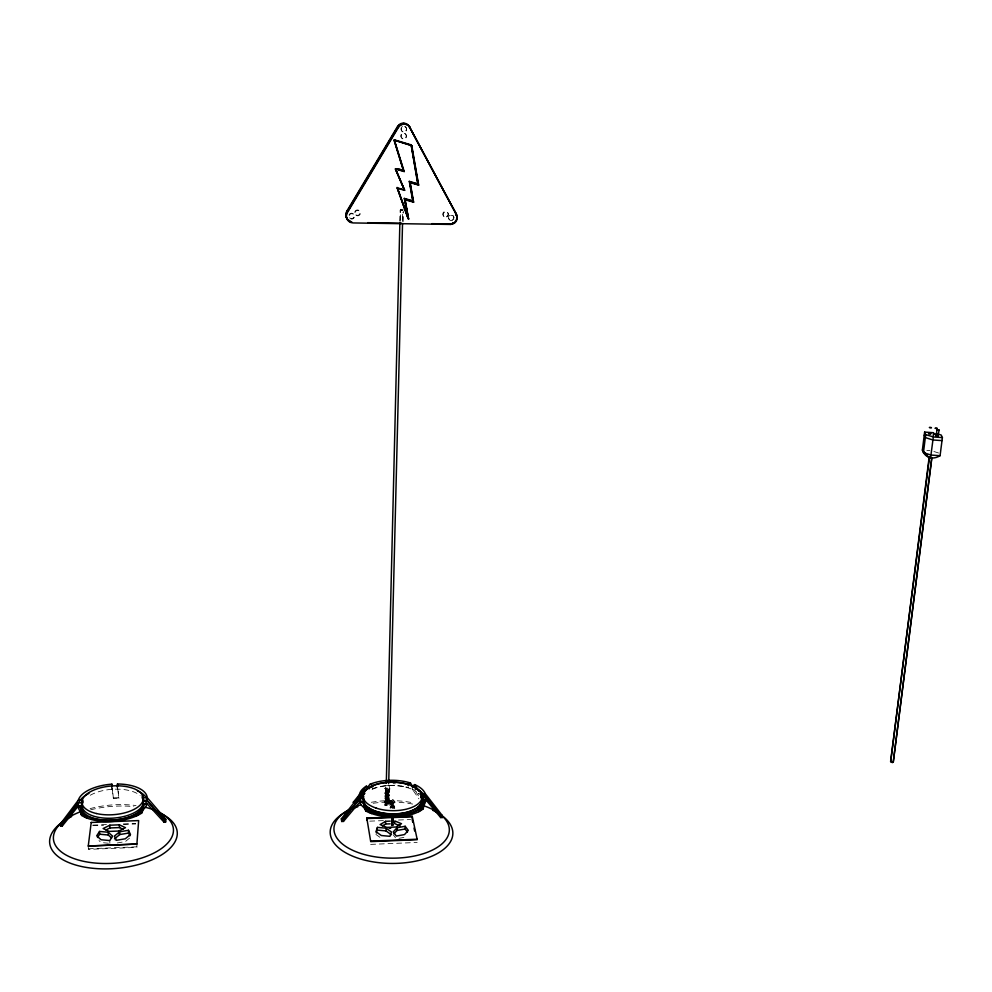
<?xml version="1.0" encoding="UTF-8"?>
<svg xmlns="http://www.w3.org/2000/svg" width="992" height="992" viewBox="0 0 992 992"><rect width="100%" height="100%" fill="white"/><g stroke="black" fill="none" stroke-linecap="round" stroke-linejoin="round"><path stroke-width="0.74" stroke-dasharray="4.96 3.72" d="M387.289 796.936C381.784 797.134 387.946 792.372 389.571 796.167C383.768 800.693 387.351 793.91 389.434 799.18C386.111 802.962 382.329 796.601 388.331 798.349C392.968 801.288 381.697 801.995 385.764 799.019M372.719 788.628L372.707 788.838A29.462 14.235 0.7 0 1 408.134 787.673L408.146 787.363M388.666 784.796C392.423 793.625 382.218 794.108 386.26 784.883M399.912 221.03L400.198 210.13L402.566 210.106L402.554 222.617M400.098 221.228L400.384 209.312L400.408 220.212M402.777 221.278L402.988 212.338M403.05 221.749L403.31 211.308M412.436 788.665L412.412 789.297A29.462 14.235 0.7 0 1 416.392 791.492M393.824 808.43C397.036 806.31 391.146 803.433 389.893 806.062C392.596 810.228 396.23 806.446 390.03 808.43M386.099 797.742C380.506 792.149 397.693 798.87 385.032 798.089C387.81 791.393 392.77 803.532 384.735 798.188M391.27 800.693C385.516 800.246 403.025 803.222 390.439 804.376C389.955 798.052 397.085 806.521 390.005 801.933C390.55 800.308 393.725 801.102 393.725 801.474C391.22 803.284 389.72 801.4 392.869 802.33M112.183 788.962L113.398 798.659A51.026 24.416 -4.6 0 1 118.904 798.473L117.986 788.727M117.391 789.21L117.577 787.375M113.398 798.659L112.394 788.479M387.264 788.231C378.25 789.793 397.011 784.808 387.264 791.244C380.382 791.256 391.89 795.038 389.025 790.388C382.924 787.834 385.851 794.989 389.682 790.847C387.984 786.383 381.536 791.926 388.517 790.959C393.018 793.538 382.59 795.001 385.628 791.74C386.533 791.232 389.856 792.087 387.847 790.872C386.421 790.351 385.318 791.393 387.413 791.194C389.819 789.706 383.904 789.694 388.504 790.996M385.677 795.15C383.036 790.76 394.134 795.076 387.773 796.936M111.811 789.384L111.997 787.561M386.657 805.206C382.379 805.206 386.595 801.164 388.207 803.743C389.174 804.202 384.226 804.462 387.054 803.867C389.087 804.078 387.934 805.479 386.26 805.132C387.401 805.343 389.31 804.996 389.385 803.57C389.062 801.214 382.825 802.057 385.367 804.128C399.962 801.834 374.654 800.383 388.244 803.322C392.15 794.952 377.22 806.062 389.459 801.325C376.328 796.278 393.502 807.624 388.046 799.068C382.714 798.188 391.964 800.184 386.049 800.11C385.206 799.701 388.517 799.378 388.194 800.643C386.694 801.784 384.809 799.961 387.971 800.866C381.102 803.272 392.609 800.147 386.334 802.664C384.487 802.032 388.852 802.106 388.455 803.359C392.311 807.19 381.746 805.219 385.727 804.822M386.074 791.046L389.645 789.384L387.55 788.256M385.938 798.411L388.256 798.56L386.136 798.51M385.987 796.613L387.103 796.948M386.074 788.541L384.983 788.665M384.76 798.126C388.963 795.249 389.112 800.953 385.975 799.081M386.012 796.65L388.405 796.353L386.607 795.658M402.851 210.292L400.198 210.205M389.323 795.386C385.764 790.822 383.061 798.684 389.273 795.423M129.53 838.128L125.389 841.576L116.473 843.101L115.022 839.902M390.302 808.48C388.318 805.578 398.375 806.149 393.613 802.677M390.774 806.62C386.657 802.528 398.412 802.987 393.551 807.19C386.322 805.665 399.069 805.988 391.096 805.082C392.336 805.058 395.56 803.942 391.17 803.396C397.941 804.624 392.795 796.105 390.03 800.978M372.707 788.9L374.641 788.119M390.885 806.583L393.675 806.88L394.766 808.48M386.384 795.708C383.879 793.935 391.456 797.742 388.591 792.658C378.287 792.075 392.187 797.866 388.864 791.951C385.888 791.033 385.652 792.236 388.405 792.025C383.916 793.588 390.191 791.641 387.054 793.674C382.986 793.005 391.084 793.327 387.19 794.493C384.127 793.24 391.666 795.41 386.446 795.274M398.982 838.314L404.451 837.322M387.512 796.973L388.331 797.308L386.421 797.742M385.355 785.726L394.208 785.416M387.128 790.388C392.485 787.921 379.948 788.987 386.942 790.388M370.648 844.39L417.161 842.444M88.35 848.805L136.97 846.821M92.851 825.108L108.14 824.513M123.43 823.918L135.668 823.447M92.864 825.654L103.565 825.245M123.454 824.464L135.681 823.992M369.756 821.153L383.383 820.607M398.524 820.024L410.638 819.541M400.656 209.771L403.347 209.82M387.066 802.181L387.339 802.206M926.85 450.38L929.851 450.591M108.426 843.225L101.159 842.543L98.977 840.584M387.24 803.074C389.137 803.917 383.594 803.024 387.413 803.111M401.276 786.11L403.62 786.569M386.347 805.132L384.586 805.045M407.03 787.4L405.914 787.078L408.134 787.735M933.869 451.496L938.916 453.108M375.906 834.421L381.263 838.277M393.154 834.656L395.473 837.769M418.388 793.414L419.194 794.592M413.577 791.033L418.909 798.808M411.965 788.677L413.044 790.252M415.784 791.566L419.294 797.233M117.738 788.776L118.904 798.473M88.251 846.064L88.375 849.375L136.983 847.379L136.896 844.031M111.786 788.69L111.798 789.322M109.777 840.571L109.876 843.361M90.619 809.807A64.021 31.099 -4.8 0 1 133.895 806.62M90.086 808.629A60.19 29.128 -4.8 0 1 136.04 805.566M90.235 795.262A30.74 14.409 -4.4 0 1 140.083 795.485M113.485 797.853A52.799 25.271 -4.6 0 1 118.978 797.667M372.087 789.359A29.462 14.235 0.7 0 1 413.28 789.905M373.166 803.272A61.343 30.715 0.6 0 1 413.391 804.202M371.318 802.292A57.685 28.768 0.6 0 1 414.21 803.098M418.822 793.451A29.462 14.235 0.7 0 1 419.318 793.96M393.105 783.68A29.462 14.21 0.7 0 1 395.411 783.767M349.643 217.818A2.703 2.691 8.1 0 0 354.057 216.926A2.703 2.691 8.1 0 0 351.503 213.218A2.703 2.691 8.1 0 0 349.085 217.012A2.703 2.691 7.1 0 1 351.59 213.689A2.703 2.691 7.1 0 1 354.442 216.678A2.703 2.691 7.1 0 1 351.007 218.984M452.55 220.385A2.691 2.641 -53.7 0 1 448.868 218.724A2.691 2.641 -53.7 0 1 451.186 215.326A2.691 2.641 -53.7 0 1 454.076 218.153M453.803 219.145A2.691 2.641 -53.7 0 1 453.555 219.554M404.761 126.43A2.765 2.716 -88 0 1 406.162 130.138A2.765 2.716 -88 0 1 402.467 131.452A2.765 2.716 -88 0 1 401.314 127.646M401.822 126.976A2.765 2.716 -88 0 1 402.504 126.492M391.071 807.6L393.39 807.265L391.071 807.6M387.884 800.99L387.103 801.102L387.884 800.99M452.116 219.951A2.691 2.641 -53.8 0 0 452.687 215.363A2.691 2.641 -53.8 0 0 448.458 217.236A2.691 2.641 -53.8 0 0 452.116 219.951M406.162 130.981A2.778 2.728 -87.8 0 0 404.29 126.579A2.778 2.728 -87.8 0 0 401.475 130.436A2.778 2.728 -87.8 0 0 406.162 130.981M355.93 214.88A2.703 2.691 0 0 0 360.133 212.834A2.703 2.691 0 0 0 356.264 210.217A2.703 2.691 0 0 0 355.93 214.88M356.14 215.338A2.703 2.703 0 0 0 360.356 213.305A2.703 2.703 0 0 0 356.475 210.676A2.703 2.703 0 0 0 356.14 215.338M446.487 216.529A2.691 2.641 -54.7 0 0 447.057 211.928A2.691 2.641 -54.7 0 0 442.816 213.801A2.691 2.641 -54.7 0 0 446.487 216.529M446.834 216.988A2.691 2.641 -54.6 0 0 447.392 212.387A2.691 2.641 -54.6 0 0 443.151 214.26A2.691 2.641 -54.6 0 0 446.834 216.988M405.703 137.528A2.765 2.716 -86.8 0 0 403.843 133.139A2.765 2.716 -86.8 0 0 401.028 136.983A2.765 2.716 -86.8 0 0 405.703 137.528M405.988 137.888A2.765 2.716 -86.7 0 0 404.116 133.498A2.765 2.716 -86.7 0 0 401.314 137.342A2.765 2.716 -86.7 0 0 405.988 137.888"/><path stroke-width="1.49" d="M117.329 787.239L117.465 783.99A34.708 16.219 -4.4 0 1 147.213 797.593L165.8 819.243A52.799 25.271 -4.6 0 1 165.652 821.959L163.903 822.033L147.064 803.694L143.17 803.842L143.208 800.408L142.922 809.348A30.975 14.632 -4.5 0 1 141.596 813.192A37.423 17.546 -4.4 0 1 81.728 815.486C78.145 811.667 85.87 800.742 78.008 802.801L60.5 826.026L62.285 825.964L78.157 806.248C84.444 803.855 82.063 809.112 81.22 811.506A30.975 14.632 -4.5 0 0 81.728 815.486M363.432 799.986L363.456 798.535L364.3 807.339A29.673 14.446 0.7 0 0 365.961 811.084A35.861 17.323 0.7 0 0 423.224 808.852L423.485 801.846L423.361 805.095A29.673 14.446 0.7 0 1 423.224 808.852M363.853 800.333L365.961 811.084M363.035 799.217L363.097 795.894A29.475 14.186 0.7 0 1 369.123 787.437L366.333 786.185L353.276 802.28L354.491 802.838A48.893 24.118 0.7 0 1 358.149 800.953L363.27 795.162M371.566 813.539A29.599 14.372 0.7 0 1 364.2 806.136L364.262 802.788M366.755 820.198L366.804 818.078L391.034 817.123M369.098 788.838L369.123 787.437M372.756 786.954L372.781 785.552L369.991 784.312L356.934 800.395A50.592 24.949 0.7 0 0 353.276 802.28M376.402 832.982L377.468 827.39L386.062 828.184L391.443 831.99L389.992 836.318L381.325 835.524L375.968 831.68L377.468 827.39M386.297 783.333L399.875 222.58M382.267 825.976L385.59 824.005L385.652 821.302L390.228 821.116M391.369 834.731L386 830.912L386.062 828.184M388.703 783.258L402.516 224.167M364.2 806.136L363.568 802.007M394.109 833.602L396.974 830.465L397.048 827.737L405.17 826.286L408.295 830.378L404.525 834.582L396.316 836.07L393.229 831.916L397.048 827.737M407.439 832.09L405.096 829.002L405.17 826.286M408.183 785.788L408.22 784.399L410.452 782.986L412.821 786.817M412.474 787.412L412.511 786.011L414.73 784.585A33.257 16.008 0.7 0 1 425.208 793.6L441.762 814.878A50.592 24.949 0.7 0 1 442.407 817.532L440.733 817.594L425.667 799.577L421.935 799.726A29.462 14.235 0.7 0 1 395.362 813.824A29.462 14.235 0.7 0 1 363.518 801.92L363.791 803.669M412.176 818.412L412.238 816.304L394.072 817.011M931.748 457.82L893.259 762.154L931.897 457.597L929.293 457.486M421.364 797.047L421.464 793.736A29.475 14.186 0.7 0 0 412.511 786.011M442.407 817.532L425.791 796.204L422.17 796.34L423.361 805.095M422.22 800.209L422.307 796.861L422.976 803.904A29.599 14.372 0.7 0 1 418.773 811.692M422.803 802.702L422.493 798.138M422.976 803.904L422.902 799.378M890.667 761.943L929.144 457.275L930.223 457.076M143.183 800.978L142.935 804.475L143.022 802.962M136.102 816.094A30.888 14.558 -4.5 0 0 142.898 808.12L142.86 804.5L141.596 813.192M143.096 806.893L143.108 806.347M143.27 804.351L142.65 806.856A30.802 14.471 -4.4 0 1 111.042 820.297A30.802 14.471 -4.4 0 1 82.001 809.112L82.237 806.88M422.394 801.536L421.947 799.713M421.91 800.494L422.356 802.59A29.524 14.297 0.7 0 1 395.771 815.796A29.524 14.297 0.7 0 1 364.312 804.859L363.915 802.751M60.5 826.026A52.799 25.271 -4.6 0 1 60.909 823.273L78.356 800.11A34.708 16.219 -4.4 0 1 111.898 784.164L111.749 787.412M937.961 435.848L939.151 430.069L936.969 429.821L938.903 429.858M938.333 436.195L936.2 435.897L937.142 428.395M937.428 433.901L941.234 435.066L942.4 437.584L940.069 455.7C934.166 459.358 927.334 458.837 923.44 452.625L922.374 450.07L924.631 432.09L933.621 432.723L933.249 435.724M91.214 822.467L138.657 820.582L136.896 844.08L88.251 846.064L91.214 822.405M924.631 432.09L925.697 434.583L923.44 452.625L931.017 455.055L940.069 455.7M925.697 434.583L933.323 436.939L930.57 457.994M81.865 802.652L81.468 810.414A30.888 14.558 -4.5 0 0 86.75 818.003M892.775 762.327L893.122 761.968M142.736 806.62L142.774 806.546A34.708 16.219 -4.4 0 0 146.99 800.271L165.652 821.959M142.873 804.636L143.108 806.186M891.337 761.323L890.593 761.509L929.454 457.486M936.2 435.872L936.932 435.699M346.729 211.333L397.581 126.418A6.907 6.783 -87.9 0 1 409.336 126.703L456.518 214.508A6.733 6.609 -53.7 0 1 450.43 224.44L353.04 222.94A6.77 6.746 5.1 0 1 347.324 212.722L346.729 211.333A6.746 6.721 8.1 0 0 349.866 220.968M347.324 212.722L398.4 127.46A6.932 6.82 -87.5 0 1 410.217 127.745M97.514 837.508L99.659 834.21L99.56 831.432L108.19 832.238L112.592 836.132L109.777 840.571L101.072 839.753L96.695 835.822L99.56 831.432M391.84 825.344L393.092 824.91L391.766 825.468M362.241 801.958L359.712 802.057L343.468 821.426L341.756 821.488A50.592 24.949 0.7 0 1 341.347 818.797L359.29 796.043A33.257 16.008 0.7 0 1 366.333 786.185M341.756 821.488L359.774 798.672L363.456 798.56M62.285 825.964A51.026 24.416 -4.6 0 1 62.694 823.211L78.492 803.545A34.67 16.256 -4.4 0 1 88.958 793.402M341.347 818.797L343.046 818.735L359.24 799.416A33.22 16.046 0.7 0 1 366.271 789.533L354.491 802.838M364.014 794.332L364.746 793.501M369.185 788.491L369.929 787.66A33.22 16.046 0.7 0 1 371.777 786.904M391.939 819.876L393.179 819.504M114.539 838.848L119.747 834.557L128.576 833.069L129.902 835.859M119.66 831.78L114.452 836.058L116.386 840.298L125.314 838.786L130.485 834.483L128.501 830.292L119.66 831.78L119.747 834.557M937.118 428.556L935.01 428.284L936.907 428.246M931.476 427.812L929.343 427.49L931.252 427.515M392.968 819.677L391.704 820M385.652 821.302L380.11 824.575L386.806 827.378L396.006 827.006L401.5 823.72L394.791 820.942L394.717 823.645L400.086 825.877M118.804 831.036L125.476 827.675L119.4 824.823L109.864 825.195L103.143 828.543L109.207 831.42L118.804 831.036L118.891 833.813M105.921 829.969L109.951 827.96L119.486 827.576L123.132 829.287M929.554 457.064L930.062 457.014M392.696 818.45L391.952 818.611M392.026 822.715L392.77 822.492L391.815 822.616M392.683 818.388L391.89 818.499M396.974 830.465L405.096 829.002M391.89 824.104L393.055 823.62L391.852 823.98M891.758 762.352L892.75 762.439M391.852 821.364L393.068 820.992L391.753 821.252M892.676 762.451L892.006 762.389M931.525 457.858L930.831 457.82M370.71 841.117L417.26 839.207M385.59 824.005L390.154 823.831M88.251 846.002L136.896 844.031M60.909 823.273L62.694 823.211M137.429 790.909A34.67 16.256 -4.4 0 1 147.287 801.015L164.052 819.305L165.8 819.243M416.553 788.851A33.22 16.046 0.7 0 1 425.084 796.96L440.088 814.94L441.762 814.878M366.792 818.574L391.022 817.619M394.047 817.507L412.226 816.788M78.356 800.11L82.336 799.961L82.46 803.334M147.213 797.593L143.307 797.742L143.394 801.102M143.208 800.408L146.99 800.271M143.394 801.164L147.287 801.015M359.29 796.043L363.097 795.894M421.464 793.736L425.208 793.6M425.084 796.96L421.364 797.097A29.462 14.235 0.7 0 0 421.129 796.588M367.722 222.692L401.673 223.225M431.979 223.684L450.083 223.969A6.721 6.597 -53.8 0 0 456.171 214.049L409.634 127.05A6.919 6.795 -87.7 0 0 397.854 126.765L346.927 211.804A6.746 6.733 7.1 0 0 351.776 221.923M933.323 436.939L942.4 437.584M942.016 440.609L932.939 439.977L925.325 437.596L924.246 435.104M377.406 830.118L386 830.912M99.659 834.21L108.289 835.016L111.575 837.942M391.914 820.198L393.179 820.52M391.852 820.062L393.08 820.533M392.448 818.908L393.204 819.144M392.386 821.636L393.142 821.897L392.299 821.525M404.327 198.412L412.746 200.855L413.627 202.194L405.17 199.752L404.327 198.412L408.617 219.182L405.17 199.752M409.312 181.375L417.756 183.842L418.661 185.107L410.18 182.64L409.312 181.375L412.746 200.855M397.631 188.294L404.637 190.328L395.399 168.665L404.364 189.894L397.358 187.86L408.617 219.182M399.106 169.099L403.347 170.339L404.19 171.554L395.659 169.062M397.966 169.086L403.632 170.748L394.097 139.798M396.812 169.074L403.905 171.157M395.523 140.219L411.172 144.869L418.054 184.264L409.597 181.796L413.044 201.302L404.6 198.859L408.059 218.24M404.19 171.554L394.37 140.157L411.754 145.613L418.661 185.107M411.754 145.613L394.37 140.157M392.286 824.278L393.068 824.736M356.934 800.395L358.149 800.953M922.374 450.07L928.834 457.436M397.581 126.418L398.4 127.46M411.172 144.869L417.756 183.842M444.106 191.84L456.518 214.508M449.897 223.696L450.43 224.44M421.054 797.308L422.914 800.023M404.637 190.328L395.461 169.26M414.73 784.585L418.884 791.269M421.228 795.063L424.142 799.775A50.592 24.949 0.7 0 0 421.34 798.684M409.336 126.703L411.692 131.105M412.275 132.209L435.513 175.745M436.232 177.084L443.399 190.501M423.076 800.581L423.472 801.809M397.085 187.426L408.332 218.711L404.885 199.305L413.329 201.748L409.894 182.218L418.351 184.686L411.469 145.241M397.321 188.406L407.774 217.769M394.283 140.901L402.901 168.876M412.238 816.304L417.248 839.703L370.71 841.625L366.804 818.078M412.151 819.479L412.771 822.356M414.036 828.097L414.656 830.974M410.18 182.64L413.627 202.194M111.898 784.164L112.096 785.887M117.465 783.99L117.701 786.148M142.811 804.735L142.922 809.348M81.704 804.425L81.828 807.897M81.344 807.017L81.468 810.414M109.864 825.195L109.951 827.96M108.19 832.238L108.289 835.016M119.4 824.823L119.486 827.576M128.501 830.292L128.576 833.069M156.55 811.704A64.021 31.099 -4.8 0 1 158.869 856.468A64.021 31.099 -4.8 0 1 66.848 861.75A64.021 31.099 -4.8 0 1 71.622 816.577M144.683 807.141A60.19 29.128 -4.8 0 1 159.538 849.822A60.19 29.128 -4.8 0 1 68.696 856.394A60.19 29.128 -4.8 0 1 80.265 811.816M147.064 803.694A34.67 16.256 -4.4 0 1 111.03 820.186A34.67 16.256 -4.4 0 1 78.157 806.248M81.009 808.889A34.708 16.219 -4.4 0 1 78.008 802.801M142.067 797.68A30.74 14.409 -4.4 0 1 113.547 818.102A30.74 14.409 -4.4 0 1 83.043 801.933M164.052 819.305A51.026 24.416 -4.6 0 1 163.903 822.033M82.398 801.61A30.752 14.396 -4.4 0 1 82.869 800.42M142.03 795.956A30.752 14.396 -4.4 0 1 143.344 799.378M421.402 797.233A29.462 14.235 0.7 0 1 392.621 814.048A29.462 14.235 0.7 0 1 363.642 796.737M432.636 810.266A61.343 30.715 0.6 0 1 433.417 855.501A61.343 30.715 0.6 0 1 343.319 851.322A61.343 30.715 0.6 0 1 357.827 806.781M424.7 806.087A57.685 28.768 0.6 0 1 434.174 849.177A57.685 28.768 0.6 0 1 347.473 847.54A57.685 28.768 0.6 0 1 360.58 804.884M425.667 799.577A33.22 16.046 0.7 0 1 395.696 815.684A33.22 16.046 0.7 0 1 359.712 802.057M425.791 796.204A33.257 16.008 0.7 0 1 423.572 802.354M364.498 804.611A33.257 16.008 0.7 0 1 359.774 798.672M369.991 784.312A33.257 16.008 0.7 0 1 410.452 782.986M363.035 799.279A29.462 14.235 0.7 0 1 363.605 796.551M343.468 821.426A48.893 24.118 0.7 0 1 343.046 818.735M440.088 814.94A48.893 24.118 0.7 0 1 440.733 817.594M372.781 785.552A29.475 14.186 0.7 0 1 408.22 784.399M363.072 797.518A29.462 14.21 0.7 0 1 364.548 793.154M414.966 788.888A29.462 14.21 0.7 0 1 415.722 789.334M420.224 793.29A29.462 14.21 0.7 0 1 421.414 795.348M351.54 222.32A6.758 6.746 6 0 1 347.126 212.263L398.127 127.112A6.932 6.808 -87.6 0 1 409.919 127.398M455.812 213.59A6.708 6.597 -54 0 1 456.506 215.611M453.084 222.654A6.708 6.597 -54 0 1 452.687 222.853M455.464 213.131A6.708 6.584 -54.1 0 1 456.208 215.586M389.335 828.258L390.563 828.258L389.335 828.258M936.411 434.496L934.241 434.31L936.411 434.496M930.756 433.764L928.586 433.578L930.756 433.764M393.142 822.207L392.088 822.591L393.13 822.318M96.422 813.527A30.752 14.372 -4.4 0 0 143.332 798.982A30.752 14.372 -4.4 0 0 98.22 788.479A30.752 14.372 -4.4 0 0 96.422 813.527M376.142 808.096A29.487 14.198 0.7 0 0 422.034 797.779A29.487 14.198 0.7 0 0 379.7 783.606A29.487 14.198 0.7 0 0 376.142 808.096"/></g></svg>
